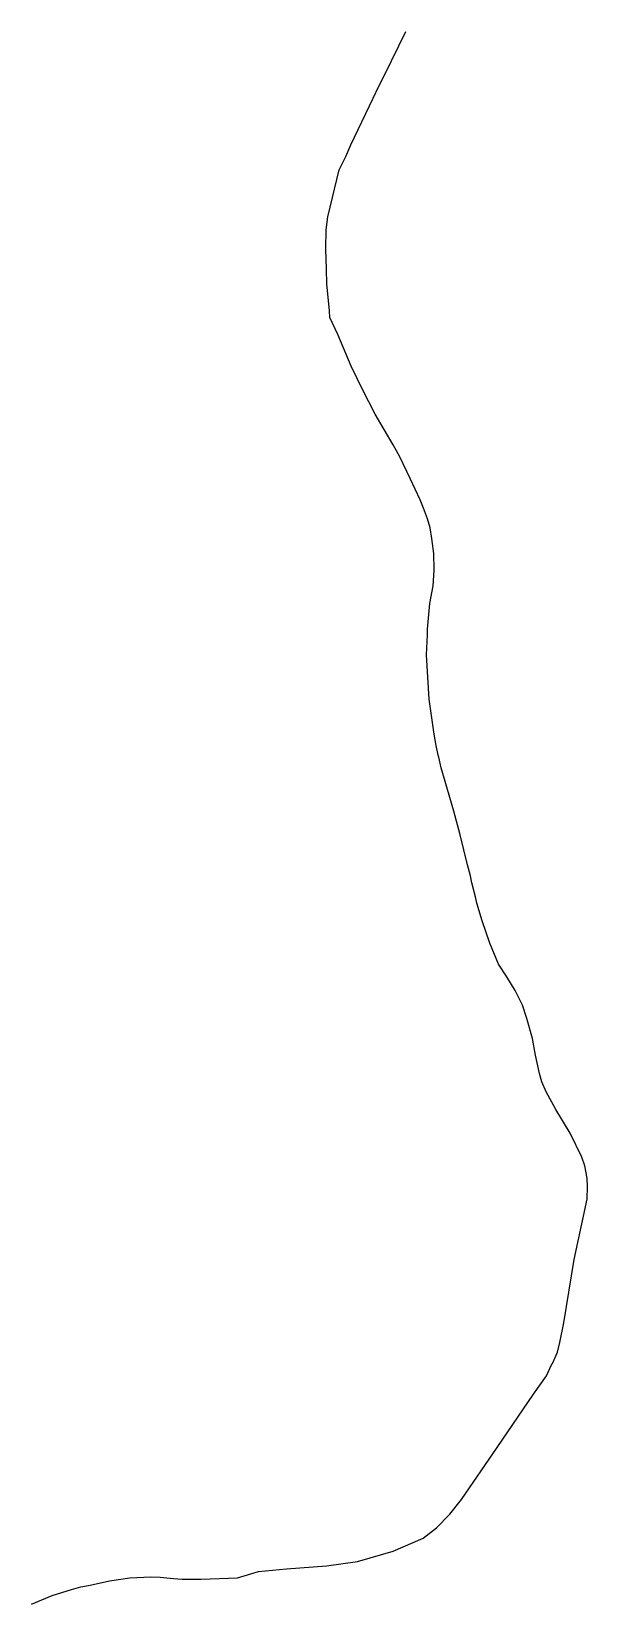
# Model space of a CAD drawing. Header units: metres. Extents: x -240 to 1905, y -961 to 4070.
# Drawn here: x 1136 to 1905, y 1896 to 4070 of the extents above; entities that cross this region are included whole.
import ezdxf

# ---------------------------------------------------------------- set-up
doc = ezdxf.new("R2010")
doc.units = ezdxf.units.M
doc.layers.add('TPX_ROADS', color=7, linetype='Continuous')

msp = doc.modelspace()

# ---------------------------------------------------------------- linework, layer by layer
at = {"layer": 'TPX_ROADS'}
msp.add_lwpolyline([(1135.8, 1894.9), (1164.3, 1906.8), (1191.2, 1915.2), (1204.4, 1918.7), (1217.3, 1921.3), (1243.8, 1927.2), (1272, 1931.4), (1300.9, 1932.7), (1314, 1932.1), (1332.5, 1930.4), (1344.3, 1929.5), (1357, 1929.6), (1370.5, 1929.5), (1421.1, 1931.1), (1450.1, 1940.1), (1488.5, 1943.9), (1544.1, 1948.1), (1587.1, 1953.8), (1636.5, 1968.1), (1677.6, 1986.3), (1696.1, 2000.6), (1714.5, 2019.3), (1730.8, 2039.8), (1780, 2111.6), (1830.6, 2185.5), (1848.5, 2210.8), (1855.5, 2225.8), (1856.5, 2227.8), (1863.5, 2243.3), (1867, 2256.6), (1872.6, 2284.1), (1886.6, 2371.3), (1904.5, 2455), (1905.2, 2472.5), (1904.5, 2484.1), (1901.4, 2500.8), (1897.3, 2512.9), (1881.1, 2546.4), (1861.2, 2578.8), (1847.8, 2603.3), (1842, 2617.2), (1838.7, 2628.5), (1833.2, 2653.9), (1829.2, 2677.1), (1821.4, 2704.8), (1815, 2723.2), (1805.2, 2743.4), (1793.6, 2762.6), (1782.1, 2779.7), (1769.9, 2808.9), (1759.3, 2839.7), (1752, 2864.4), (1750.2, 2872.9), (1745.3, 2892.3), (1743.1, 2902.2), (1739.3, 2917.3), (1728.8, 2958.6), (1720.3, 2991.6), (1702.9, 3051.4), (1699.3, 3066.1), (1698.7, 3069), (1695.7, 3082.3), (1692.9, 3097.9), (1686.1, 3146.4), (1682.3, 3207.6), (1683.7, 3235.4), (1684, 3243), (1687.2, 3278.5), (1691.5, 3302.9), (1693.1, 3324.7), (1692.4, 3347.8), (1689.9, 3368.6), (1687.3, 3383.4), (1683.7, 3395.7), (1678.4, 3410.3), (1673.5, 3422), (1659.9, 3451.7), (1645.3, 3481.3), (1636.3, 3498), (1611.3, 3540.6), (1593.7, 3574.4), (1578.2, 3606.8), (1559.5, 3650.5), (1548.5, 3674.1), (1548.4, 3683.3), (1547.6, 3688.6), (1544.5, 3720.1), (1544.2, 3741.6), (1543.1, 3768.7), (1543.5, 3795.3), (1545.9, 3813.2), (1561.4, 3878.4), (1570.7, 3897), (1577.7, 3912.9), (1608.4, 3977.3), (1616.3, 3994), (1624.2, 4009.2), (1653.6, 4069.7)], dxfattribs=at)

doc.saveas('drawing.dxf')
